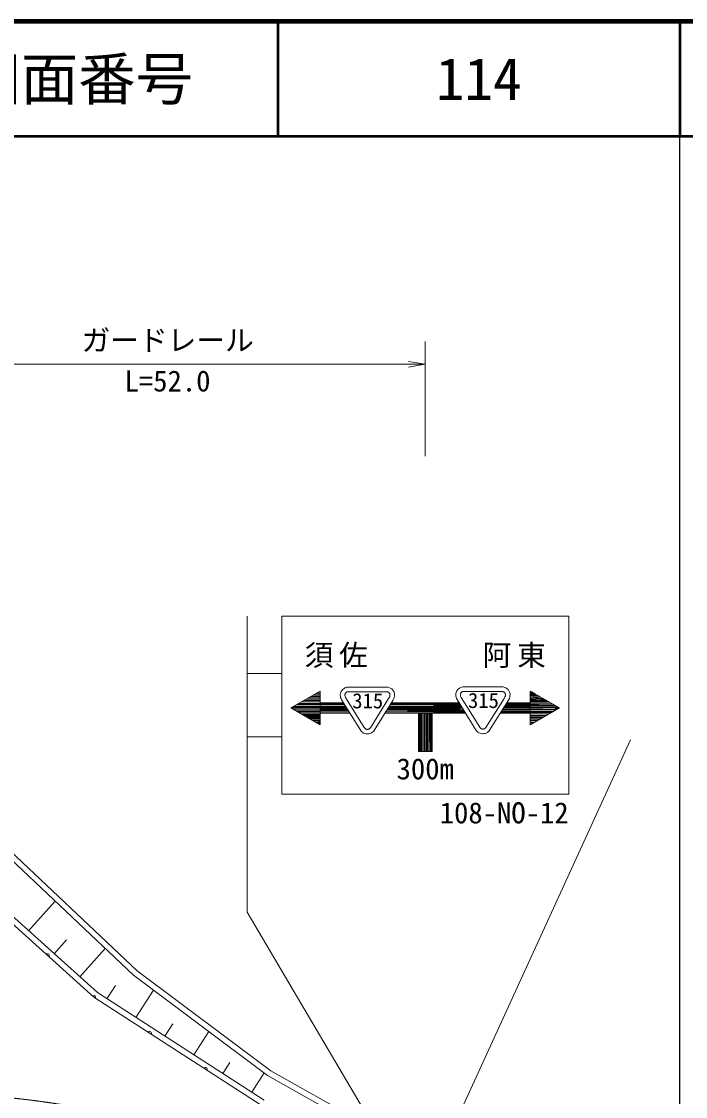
# Model space of a CAD drawing. Units: millimetres, scale not verified. Extents: x 40000 to 680000, y 20000 to 380000.
# Drawn here: x 521680 to 579500, y 286373 to 380000 of the extents above; entities that cross this region are included whole.
import ezdxf
from ezdxf.enums import TextEntityAlignment as Align

# ---------------------------------------------------------------- set-up
doc = ezdxf.new("R2010")
doc.units = ezdxf.units.MM
doc.header["$LTSCALE"] = 1000
doc.linetypes.add('CHAIN', pattern=[18.5, 12, -1.5, 3.5, -1.5])
for name, color, linetype, lineweight in [('M-BGD', 7, 'Continuous', 13), ('M-BMK', 2, 'CHAIN', 13), ('M-BMK-SRVR', 3, 'Continuous', 13), ('M-STR-STR3', 7, 'Continuous', 13), ('M-STR-STRC', 7, 'Continuous', 13), ('M-TTL', 2, 'Continuous', 140), ('M-TTL-BAND', 7, 'Continuous', 25), ('M-TTL-LINE', 7, 'Continuous', 50)]:
    doc.layers.add(name, color=color, linetype=linetype, lineweight=lineweight)
doc.layers.add('M-TTL-TXT', color=7, linetype='Continuous')
doc.styles.add('ＭＳ ゴシック', font='')
doc.styles.get('ＭＳ ゴシック').set_extended_font_data('MS Gothic')

# ---------------------------------------------------------------- blocks, each defined once
blk = doc.blocks.new('open_arrow')
at = {"color": 0, "linetype": 'Continuous', "lineweight": -2}
blk.add_lwpolyline([(7.5, 1.25), (0, 0), (7.5, -1.25)], dxfattribs=at)

msp = doc.modelspace()

# ---------------------------------------------------------------- linework, layer by layer
at = {"layer": 'M-BGD'}
for p, q in [((516743, 311491), (531764, 297316)), ((516824, 310728), (531442, 296933)), ((528284, 295421), (516243, 306254)), ((527980, 295023), (515883, 305905)), ((524603, 303386), (522289, 300814)), ((525605, 300014), (524520, 298808)), ((528968, 299267), (526750, 296801)), ((531442, 296933), (543113, 288200)), ((531764, 297316), (543386, 288620)), ((529861, 296028), (529121, 294881)), ((542560, 285620), (527980, 295023)), ((542811, 286053), (528284, 295421)), ((533177, 295635), (531643, 293255)), ((534862, 292712), (534164, 291629)), ((537993, 292031), (536685, 290004)), ((539825, 289337), (539206, 288378)), ((542808, 288428), (541727, 286752)), ((543386, 288620), (557808, 280513)), ((543113, 288200), (557599, 280057))]:
    msp.add_line(p, q, dxfattribs=at)
for centre, start, end in [((523947, 298650), 318.02661, 138.02661), ((527980, 295023), 327.18092, 138.02661), ((532840, 291888), 327.18092, 147.18092), ((537700, 288754), 327.18092, 147.18092)]:
    msp.add_arc(centre, 150, start, end, dxfattribs=at)
at = {"layer": 'M-BMK'}
msp.add_open_spline([(459552, 276766), (460408, 276990), (461264, 277214), (462120, 277437), (463045, 277677), (463970, 277916), (464894, 278159), (465818, 278401), (466741, 278647), (467663, 278895), (468169, 279030), (468675, 279166), (469180, 279302), (469686, 279439), (470192, 279575), (470697, 279712), (471203, 279849), (471708, 279985), (472214, 280122), (475404, 280987), (478590, 281863), (481786, 282705), (484771, 283491), (487763, 284247), (490786, 284872), (493847, 285505), (496939, 286003), (500048, 286318), (503406, 286657), (506784, 286783), (510164, 286777), (514624, 286771), (519089, 286536), (523499, 285923), (527352, 285388), (531163, 284564), (534929, 283559), (538911, 282496), (542842, 281232), (546622, 279617), (549317, 278466), (551934, 277135), (554552, 275805)], degree=3, knots=[0, 0, 0, 0, 1, 1, 1, 2, 2, 2, 3, 3, 3, 4, 4, 4, 5, 5, 5, 6, 6, 6, 7, 7, 7, 8, 8, 8, 9, 9, 9, 10, 10, 10, 11, 11, 11, 12, 12, 12, 13, 13, 13, 14, 14, 14, 14], dxfattribs=at)
at = {"layer": 'M-BMK-SRVR'}
msp.add_line((555864, 276269), (574720, 317435), dxfattribs=at)
at = {"layer": 'M-STR-STR3'}
for p, q in [((556817, 342141), (556817, 352141)), ((556817, 350141), (511992, 350141))]:
    msp.add_line(p, q, dxfattribs=at)
at = {"layer": 'M-STR-STRC'}
for p, q in [((541342, 328201), (541342, 302416)), ((544342, 328201), (544342, 312701)), ((544342, 328201), (569342, 328201)), ((569342, 328201), (569342, 312701)), ((541342, 323201), (544342, 323201)), ((545142, 320211), (547697, 321686)), ((547697, 321199), (546853, 321199)), ((547697, 321315), (547053, 321315)), ((547697, 321435), (547261, 321435)), ((547501, 321573), (547680, 321470)), ((547697, 318736), (547697, 321686)), ((549457, 321458), (549439, 321330)), ((549439, 321330), (549453, 321206)), ((549453, 321206), (549471, 321116)), ((549476, 321542), (549457, 321458)), ((549529, 321678), (549476, 321542)), ((549649, 321833), (549529, 321678)), ((549649, 321833), (549766, 321921)), ((549766, 321921), (549882, 321983)), ((549844, 321307), (549845, 321346)), ((549848, 321269), (549844, 321307)), ((549845, 321346), (549851, 321386)), ((549858, 321220), (549848, 321269)), ((549851, 321386), (549860, 321425)), ((549874, 321173), (549858, 321220)), ((549860, 321425), (549873, 321458)), ((549873, 321458), (549895, 321498)), ((549903, 321112), (549874, 321173)), ((550016, 322017), (549882, 321983)), ((549895, 321498), (549920, 321529)), ((549920, 321529), (549947, 321557)), ((549947, 321557), (549981, 321582)), ((549981, 321582), (550022, 321604)), ((550016, 322017), (550321, 322028)), ((550022, 321604), (550059, 321615)), ((550059, 321615), (550107, 321628)), ((550107, 321628), (550179, 321628)), ((550179, 321628), (553444, 321628)), ((550321, 322028), (553356, 322028)), ((553356, 322028), (553577, 322025)), ((553444, 321628), (553485, 321627)), ((553485, 321627), (553518, 321623)), ((553518, 321623), (553543, 321616)), ((553543, 321616), (553572, 321607)), ((553572, 321607), (553599, 321593)), ((553577, 322025), (553720, 321979)), ((553599, 321593), (553624, 321580)), ((553624, 321580), (553646, 321565)), ((553646, 321565), (553665, 321551)), ((553665, 321551), (553678, 321539)), ((553678, 321539), (553697, 321519)), ((553726, 321157), (553680, 321073)), ((553697, 321519), (553711, 321500)), ((553711, 321500), (553723, 321483)), ((553720, 321979), (553814, 321934)), ((553723, 321483), (553731, 321469)), ((553743, 321191), (553726, 321157)), ((553731, 321469), (553743, 321443)), ((553743, 321443), (553750, 321422)), ((553752, 321222), (553743, 321191)), ((553750, 321422), (553758, 321390)), ((553758, 321256), (553752, 321222)), ((553758, 321390), (553765, 321360)), ((553764, 321287), (553758, 321256)), ((553766, 321324), (553764, 321287)), ((553765, 321360), (553766, 321324)), ((553814, 321934), (553915, 321865)), ((553915, 321865), (553991, 321795)), ((553991, 321795), (554037, 321732)), ((554037, 321732), (554074, 321678)), ((554074, 321678), (554124, 321574)), ((554124, 321574), (554148, 321481)), ((554161, 321235), (554142, 321128)), ((554148, 321481), (554169, 321379)), ((554169, 321379), (554161, 321235)), ((559512, 321481), (559494, 321353)), ((559494, 321353), (559507, 321229)), ((559507, 321229), (559526, 321139)), ((559531, 321565), (559512, 321481)), ((559584, 321701), (559531, 321565)), ((559704, 321856), (559584, 321701)), ((559704, 321856), (559820, 321944)), ((559820, 321944), (559937, 322006)), ((559899, 321330), (559900, 321369)), ((559903, 321292), (559899, 321330)), ((559900, 321369), (559906, 321409)), ((559913, 321243), (559903, 321292)), ((559906, 321409), (559914, 321448)), ((559929, 321196), (559913, 321243)), ((559914, 321448), (559927, 321481)), ((559927, 321481), (559950, 321521)), ((559957, 321135), (559929, 321196)), ((560071, 322041), (559937, 322006)), ((559950, 321521), (559975, 321553)), ((559975, 321553), (560002, 321580)), ((560002, 321580), (560036, 321606)), ((560036, 321606), (560076, 321627)), ((560071, 322041), (560376, 322051)), ((560076, 321627), (560114, 321638)), ((560114, 321638), (560162, 321651)), ((560162, 321651), (560234, 321651)), ((560234, 321651), (563499, 321651)), ((560376, 322051), (563411, 322051)), ((563411, 322051), (563632, 322048)), ((563499, 321651), (563540, 321650)), ((563540, 321650), (563573, 321646)), ((563573, 321646), (563598, 321639)), ((563598, 321639), (563626, 321630)), ((563626, 321630), (563654, 321616)), ((563632, 322048), (563775, 322002)), ((563654, 321616), (563679, 321603)), ((563679, 321603), (563700, 321588)), ((563700, 321588), (563720, 321574)), ((563720, 321574), (563733, 321562)), ((563733, 321562), (563752, 321543)), ((563781, 321180), (563735, 321096)), ((563752, 321543), (563766, 321523)), ((563766, 321523), (563777, 321507)), ((563775, 322002), (563869, 321957)), ((563777, 321507), (563785, 321492)), ((563798, 321214), (563781, 321180)), ((563785, 321492), (563798, 321467)), ((563798, 321467), (563805, 321445)), ((563807, 321245), (563798, 321214)), ((563805, 321445), (563813, 321413)), ((563813, 321279), (563807, 321245)), ((563813, 321413), (563819, 321383)), ((563818, 321311), (563813, 321279)), ((563820, 321347), (563818, 321311)), ((563819, 321383), (563820, 321347)), ((563869, 321957), (563970, 321888)), ((563970, 321888), (564045, 321818)), ((564045, 321818), (564092, 321755)), ((564092, 321755), (564129, 321701)), ((564129, 321701), (564179, 321597)), ((564197, 321151), (564166, 321051)), ((564179, 321597), (564203, 321504)), ((564216, 321258), (564197, 321151)), ((564203, 321504), (564224, 321402)), ((564224, 321402), (564216, 321258)), ((565987, 321686), (565987, 318736)), ((568542, 320211), (565987, 321686)), ((565987, 321575), (566481, 321307)), ((565987, 321465), (566370, 321465)), ((565987, 321420), (566264, 321253)), ((565987, 321307), (566644, 321307)), ((565987, 321265), (566775, 321231)), ((565987, 321161), (566897, 321161)), ((566046, 321161), (566912, 321040)), ((566062, 321465), (566341, 321307)), ((566108, 321616), (566449, 321419)), ((545142, 320211), (549994, 320211)), ((545142, 320211), (547697, 318736)), ((545299, 320302), (549937, 320302)), ((545433, 320379), (547659, 320379)), ((547697, 320505), (545650, 320505)), ((547697, 320612), (545836, 320612)), ((547697, 320732), (546044, 320732)), ((547697, 320852), (546252, 320852)), ((547697, 320976), (546467, 320976)), ((547697, 321083), (546653, 321083)), ((547697, 320661), (549712, 320661)), ((547697, 320582), (549762, 320582)), ((547697, 320501), (549812, 320501)), ((547697, 320375), (549891, 320375)), ((549471, 321116), (549502, 321024)), ((549502, 321024), (549551, 320920)), ((549551, 320920), (551225, 318241)), ((549903, 321112), (551531, 318506)), ((553649, 321023), (552068, 318493)), ((554023, 320867), (552390, 318254)), ((553613, 320211), (557592, 320211)), ((553680, 321073), (553649, 321023)), ((553670, 320302), (560006, 320302)), ((553716, 320375), (557592, 320375)), ((553795, 320501), (557592, 320501)), ((553845, 320582), (559831, 320582)), ((553895, 320661), (557592, 320661)), ((554112, 321028), (554023, 320867)), ((554142, 321128), (554112, 321028)), ((557592, 319761), (557592, 320661)), ((559782, 320661), (557592, 320661)), ((559860, 320536), (557592, 320536)), ((557592, 320473), (559899, 320473)), ((559949, 320394), (557592, 320394)), ((560063, 320211), (557592, 320211)), ((559526, 321139), (559557, 321047)), ((559557, 321047), (559605, 320943)), ((559605, 320943), (561279, 318264)), ((559957, 321135), (561586, 318529)), ((563704, 321046), (562123, 318517)), ((564078, 320890), (562445, 318277)), ((563647, 320200), (568251, 320211)), ((568542, 320211), (563654, 320211)), ((563735, 321096), (563704, 321046)), ((563710, 320302), (566077, 320302)), ((563775, 320405), (565996, 320405)), ((563817, 320473), (566721, 320473)), ((565987, 320536), (563856, 320536)), ((563885, 320582), (566176, 320582)), ((565987, 320661), (563935, 320661)), ((564166, 321051), (564078, 320890)), ((565987, 321078), (566310, 321002)), ((565987, 321002), (567172, 321002)), ((565987, 320939), (566389, 320920)), ((565987, 320852), (567432, 320852)), ((565987, 320799), (567498, 320814)), ((565987, 320711), (567677, 320711)), ((565987, 320582), (567899, 320582)), ((565987, 320453), (568122, 320453)), ((565987, 320411), (568165, 320429)), ((565987, 320325), (568345, 320325)), ((568542, 320211), (565987, 318736)), ((566046, 321002), (567330, 320911)), ((566093, 320852), (567051, 321072)), ((568062, 320075), (568375, 320211)), ((547697, 320097), (545339, 320097)), ((547697, 319969), (545562, 319969)), ((545709, 319884), (547667, 319884)), ((547697, 319840), (545784, 319840)), ((547697, 319711), (546007, 319711)), ((546156, 319626), (547651, 319626)), ((547697, 319570), (546252, 319570)), ((546391, 319490), (547676, 319490)), ((547697, 319420), (546512, 319420)), ((546679, 319323), (547698, 319323)), ((547697, 320163), (550021, 320168)), ((547697, 320116), (550053, 320116)), ((547697, 320028), (550108, 320028)), ((547697, 319976), (550132, 319989)), ((547697, 319886), (550197, 319886)), ((547697, 319761), (550275, 319761)), ((553332, 319761), (557592, 319761)), ((553410, 319886), (557592, 319886)), ((553486, 320007), (560168, 320042)), ((553499, 320028), (557592, 320028)), ((553554, 320116), (557592, 320116)), ((553592, 320176), (560075, 320192)), ((555300, 319959), (557600, 319959)), ((556242, 319761), (556242, 316422)), ((556298, 319761), (556242, 317306)), ((556319, 316422), (556296, 319698)), ((556392, 319761), (556392, 316422)), ((556468, 319761), (556468, 316422)), ((556542, 316422), (556542, 319761)), ((556649, 316422), (556649, 319761)), ((556772, 316422), (556772, 319761)), ((556888, 316422), (556888, 319761)), ((556950, 319761), (557034, 317291)), ((556960, 316422), (556981, 319761)), ((557034, 316422), (557034, 319761)), ((557157, 316422), (557157, 319761)), ((557186, 316422), (557234, 319619)), ((557229, 319761), (557332, 316422)), ((557292, 319761), (557292, 316422)), ((557374, 316422), (557353, 319761)), ((557415, 320028), (560174, 320034)), ((557442, 319761), (557442, 316422)), ((557446, 320028), (560154, 320066)), ((557493, 320028), (557555, 319886)), ((560244, 319921), (557592, 319921)), ((557592, 319837), (560294, 319842)), ((560344, 319761), (557592, 319761)), ((557620, 320122), (559883, 320122)), ((565987, 319761), (563372, 319761)), ((563426, 319847), (565987, 319852)), ((565987, 319921), (563472, 319921)), ((563548, 320042), (565922, 320047)), ((563593, 320114), (565987, 320147)), ((565875, 320145), (568294, 320068)), ((565987, 319918), (568034, 319918)), ((565987, 319810), (567848, 319810)), ((565987, 319690), (567640, 319690)), ((565987, 319570), (567432, 319570)), ((565987, 319446), (567217, 319446)), ((565987, 319339), (567031, 319339)), ((568250, 320043), (566025, 320043)), ((547697, 319261), (546787, 319261)), ((546961, 319161), (547668, 319161)), ((547697, 319116), (547039, 319116)), ((547238, 319001), (547621, 319001)), ((547697, 318957), (547314, 318957)), ((547505, 318847), (547652, 318847)), ((547527, 319116), (547628, 319057)), ((551531, 318506), (551547, 318482)), ((551547, 318482), (551556, 318469)), ((551556, 318469), (551570, 318454)), ((551570, 318454), (551583, 318440)), ((551583, 318440), (551600, 318424)), ((551600, 318424), (551614, 318411)), ((551614, 318411), (551630, 318400)), ((551630, 318400), (551648, 318388)), ((551648, 318388), (551666, 318379)), ((551666, 318379), (551687, 318370)), ((551687, 318370), (551704, 318363)), ((551704, 318363), (551725, 318357)), ((551725, 318357), (551743, 318351)), ((551743, 318351), (551766, 318349)), ((551766, 318349), (551789, 318348)), ((551789, 318348), (551819, 318347)), ((551819, 318347), (551847, 318350)), ((551847, 318350), (551868, 318354)), ((551868, 318354), (551895, 318361)), ((551895, 318361), (551915, 318368)), ((551915, 318368), (551936, 318378)), ((551936, 318378), (551951, 318388)), ((551951, 318388), (551971, 318401)), ((551971, 318401), (551995, 318419)), ((551995, 318419), (552021, 318442)), ((552021, 318442), (552038, 318459)), ((552038, 318459), (552068, 318493)), ((561586, 318529), (561602, 318505)), ((561602, 318505), (561611, 318493)), ((561611, 318493), (561625, 318477)), ((561625, 318477), (561637, 318464)), ((561637, 318464), (561654, 318447)), ((561654, 318447), (561669, 318435)), ((561669, 318435), (561685, 318423)), ((561685, 318423), (561703, 318412)), ((561703, 318412), (561721, 318402)), ((561721, 318402), (561741, 318393)), ((561741, 318393), (561759, 318386)), ((561759, 318386), (561780, 318380)), ((561780, 318380), (561798, 318374)), ((561798, 318374), (561820, 318372)), ((561820, 318372), (561843, 318371)), ((561843, 318371), (561874, 318370)), ((561874, 318370), (561902, 318373)), ((561902, 318373), (561923, 318377)), ((561923, 318377), (561949, 318384)), ((561949, 318384), (561970, 318391)), ((561970, 318391), (561990, 318401)), ((561990, 318401), (562006, 318411)), ((562006, 318411), (562026, 318424)), ((562026, 318424), (562050, 318442)), ((562050, 318442), (562075, 318466)), ((562075, 318466), (562092, 318482)), ((562092, 318482), (562123, 318517)), ((565987, 319223), (566831, 319223)), ((565987, 319107), (566630, 319107)), ((565987, 318987), (566422, 318987)), ((565987, 318936), (566217, 318987)), ((565987, 318843), (566236, 318899)), ((566063, 318953), (566258, 318892)), ((541342, 317701), (544342, 317701)), ((551225, 318241), (551286, 318171)), ((551286, 318171), (551368, 318092)), ((551368, 318092), (551472, 318027)), ((551472, 318027), (551570, 317985)), ((551570, 317985), (551669, 317956)), ((551669, 317956), (551755, 317949)), ((551755, 317949), (551833, 317947)), ((551833, 317947), (551924, 317955)), ((551924, 317955), (552011, 317978)), ((552011, 317978), (552097, 318008)), ((552097, 318008), (552189, 318064)), ((552189, 318064), (552252, 318111)), ((552252, 318111), (552321, 318175)), ((552390, 318254), (552321, 318175)), ((561279, 318264), (561341, 318194)), ((561341, 318194), (561422, 318116)), ((561422, 318116), (561527, 318050)), ((561527, 318050), (561625, 318008)), ((561625, 318008), (561724, 317980)), ((561724, 317980), (561810, 317972)), ((561810, 317972), (561888, 317970)), ((561888, 317970), (561979, 317979)), ((561979, 317979), (562066, 318001)), ((562066, 318001), (562152, 318031)), ((562152, 318031), (562244, 318087)), ((562244, 318087), (562306, 318134)), ((562306, 318134), (562376, 318199)), ((562445, 318277), (562376, 318199)), ((556242, 316422), (557442, 316422)), ((544342, 312701), (569342, 312701)), ((554412, 280237), (541342, 302416))]:
    msp.add_line(p, q, dxfattribs=at)
at = {"layer": 'M-TTL'}
msp.add_line((680000, 380000), (40000, 380000), dxfattribs=at)
at = {"layer": 'M-TTL-BAND'}
msp.add_line((579000, 20000), (579000, 370000), dxfattribs=at)
at = {"layer": 'M-TTL-LINE'}
for p, q in [((543997, 380000), (543997, 370000)), ((579000, 380000), (579000, 370000)), ((40000, 370000), (680000, 370000))]:
    msp.add_line(p, q, dxfattribs=at)

# ---------------------------------------------------------------- block references
at = {"layer": 'M-STR-STR3', "xscale": 193, "yscale": 193, "rotation": 180}
msp.add_blockref('open_arrow', (556817, 350141), dxfattribs=at)

# ---------------------------------------------------------------- texts
at = {"layer": 'M-STR-STR3', "style": 'ＭＳ ゴシック'}
for s, p in [('ガードレール', (526905, 350771)), ('L=52.0', (530655, 347224))]:
    msp.add_text(s, height=1833, dxfattribs=at).set_placement(p, align=Align.BOTTOM_LEFT)
at = {"layer": 'M-STR-STRC', "style": 'ＭＳ ゴシック'}
for s, height, p in [('315', 1320, (550481, 319782)), ('315', 1320, (560558, 319811)), ('300m', 1833, (554342, 313445)), ('108-NO-12', 1833, (558100, 309611))]:
    msp.add_text(s, height=height, dxfattribs=at).set_placement(p, align=Align.BOTTOM_LEFT)
at = {"layer": 'M-STR-STRC', "char_height": 1833, "attachment_point": 7, "style": 'ＭＳ ゴシック'}
for s, insert in [('\\T1.2;須佐', (546342, 323701)), ('\\T1.2;阿東', (561842, 323701))]:
    msp.add_mtext(s, dxfattribs=dict(at, insert=insert))
at = {"layer": 'M-TTL-TXT', "style": 'ＭＳ ゴシック'}
for s, p in [('図面番号', (526622, 375000)), ('114', (561497, 375000))]:
    msp.add_text(s, height=3666, dxfattribs=at).set_placement(p, align=Align.MIDDLE_CENTER)

doc.saveas('drawing.dxf')
